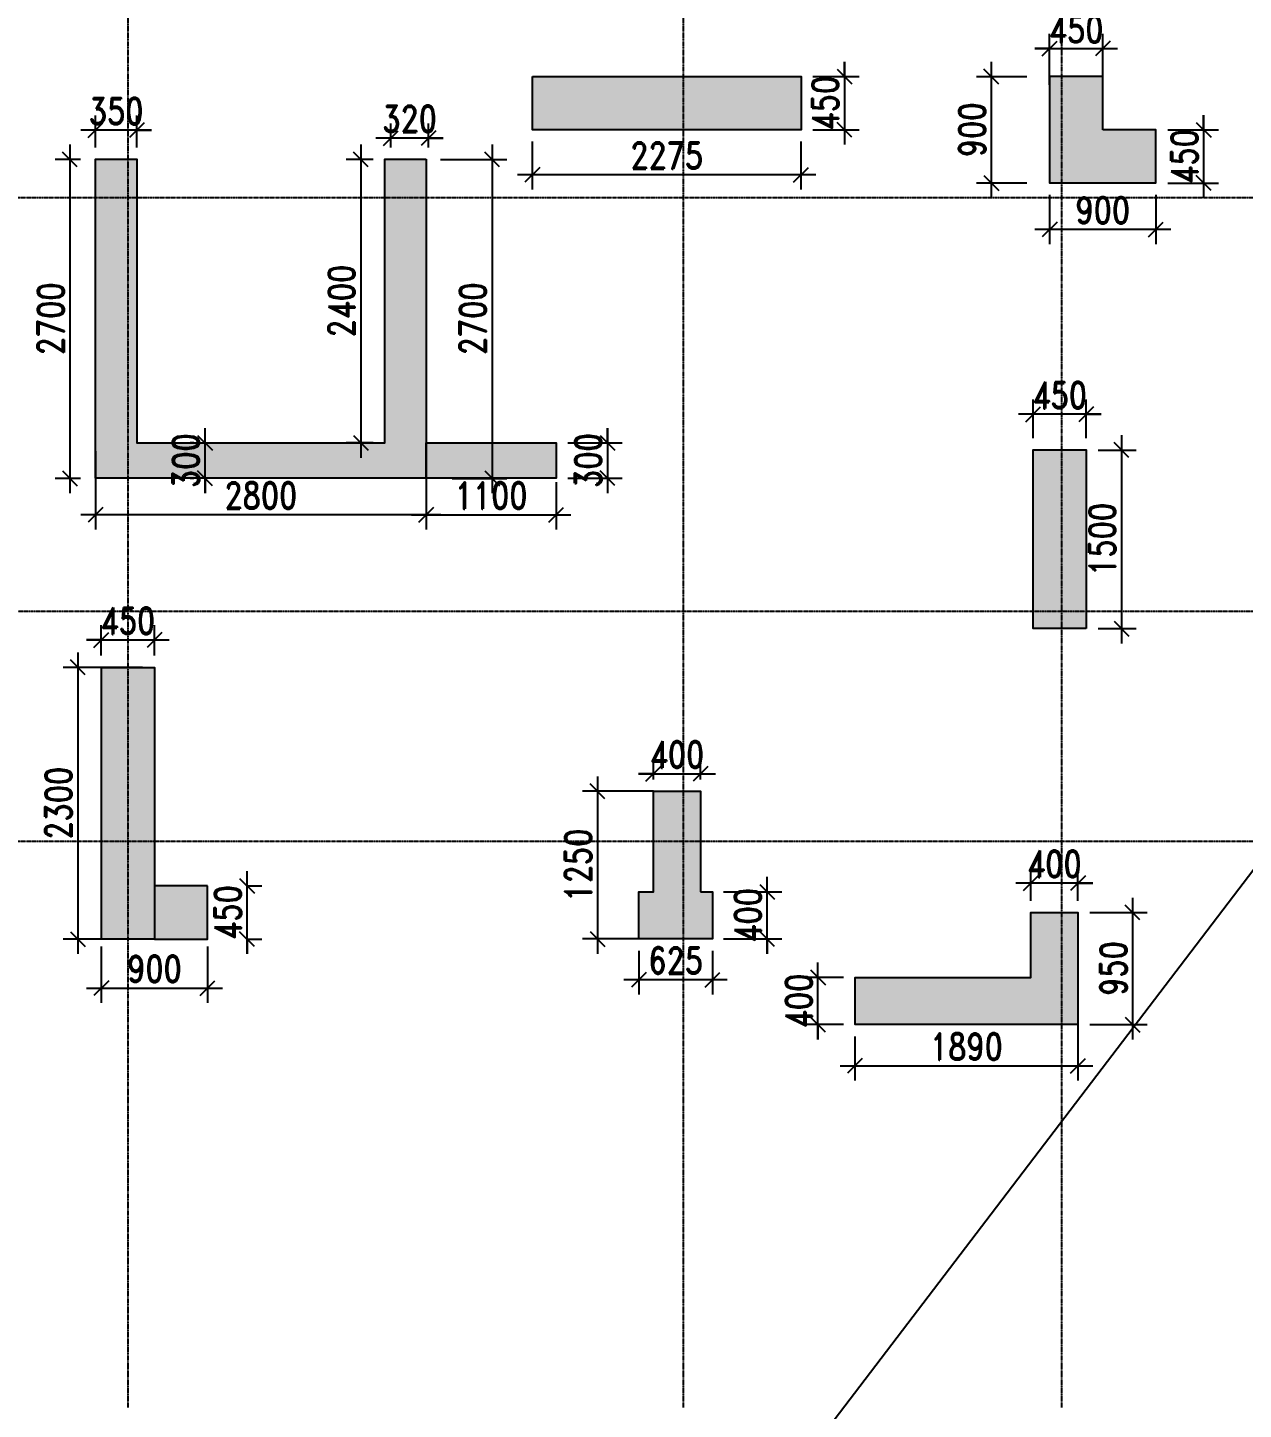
# Model space of a CAD drawing. Header units: millimetres. Extents: x 2061841 to 105821645, y -77612 to 48520811.
# Drawn here: x 105213766 to 105224062, y 48434613 to 48446309 of the extents above; entities that cross this region are included whole.
import ezdxf

# ---------------------------------------------------------------- set-up
doc = ezdxf.new("R2010")
doc.units = ezdxf.units.MM
doc.header["$LTSCALE"] = 10
doc.header["$MEASUREMENT"] = 0
doc.linetypes.add('CENTER', pattern=[2, 1.25, -0.25, 0.25, -0.25])
for name, color, linetype in [('AS-COLS', 2, 'Continuous'), ('griddim', 3, 'Continuous'), ('S-DIM', 7, 'Continuous'), ('S-OPENING', 6, 'Continuous')]:
    doc.layers.add(name, color=color, linetype=linetype)
doc.layers.add('S-STRCOL HATCH', color=33, linetype='Continuous', lineweight=9)
doc.styles.add('200', font='romand.shx', dxfattribs={"width": 0.8, "height": 225})
doc.dimstyles.new('GR1', dxfattribs={"dimtxt": 225, "dimasz": 125, "dimexe": 125, "dimexo": 100, "dimgap": 50, "dimtad": 1, "dimdec": 0, "dimzin": 3, "dimdsep": 46, "dimtxsty": '200', "dimblk1": 'OBLIQUE', "dimblk2": 'OBLIQUE', "dimsah": 1, "dimcen": 0.0625, "dimdle": 125, "dimclrd": 3, "dimclre": 3, "dimclrt": 2, "dimadec": 0, "dimazin": 0, "dimtfac": 1, "dimtdec": 0, "dimtix": 1, "dimtmove": 0, "dimatfit": 3, "dimfxl": 1, "dimtolj": 1, "dimtzin": 0, "dimarcsym": 0})

# ---------------------------------------------------------------- blocks, each defined once
blk = doc.blocks.new('_Oblique')
at = {"color": 0, "linetype": 'ByBlock', "lineweight": -2}
blk.add_line((-0.5, -0.5), (0.5, 0.5), dxfattribs=at)
blk = doc.blocks.new('*D500')
at = {"layer": 'Defpoints', "color": 0, "transparency": 16777216}
for p in [(102457315, 48543909), (102457315, 48543459), (102457684, 48543459)]:
    blk.add_point(p, dxfattribs=at)
at = {"layer": 'S-DIM', "color": 3, "lineweight": -2, "transparency": 16777216}
for p, q in [((102457684, 48544034), (102457684, 48543334)), ((102457684, 48543909), (102457684, 48544034)), ((102457415, 48543909), (102457809, 48543909)), ((102457415, 48543459), (102457809, 48543459)), ((102457684, 48543459), (102457684, 48543334))]:
    blk.add_line(p, q, dxfattribs=at)
at = {"layer": 'S-DIM', "color": 3, "linetype": 'ByBlock', "lineweight": -2, "transparency": 16777216, "xscale": 125, "yscale": 125, "zscale": 125}
for p, rotation in [((102457684, 48543909), 270), ((102457684, 48543459), 90)]:
    blk.add_blockref('_Oblique', p, dxfattribs=dict(at, rotation=rotation))
at = {"layer": 'S-DIM', "color": 2, "transparency": 16777216, "insert": (102457521, 48543684), "char_height": 225, "attachment_point": 5, "rotation": 90, "style": '200'}
blk.add_mtext('\\A1;450', dxfattribs=at)
blk = doc.blocks.new('*D501')
at = {"layer": 'Defpoints', "color": 0, "transparency": 16777216}
for p in [(102455040, 48543459), (102457315, 48543459), (102455040, 48543078)]:
    blk.add_point(p, dxfattribs=at)
at = {"layer": 'S-DIM', "color": 3, "lineweight": -2, "transparency": 16777216}
for p, q in [((102455040, 48543359), (102455040, 48542953)), ((102457315, 48543359), (102457315, 48542953)), ((102457440, 48543078), (102454915, 48543078))]:
    blk.add_line(p, q, dxfattribs=at)
at = {"layer": 'S-DIM', "color": 3, "linetype": 'ByBlock', "lineweight": -2, "transparency": 16777216, "xscale": 125, "yscale": 125, "zscale": 125, "rotation": 180}
blk.add_blockref('_Oblique', (102455040, 48543078), dxfattribs=at)
at = {"layer": 'S-DIM', "color": 3, "linetype": 'ByBlock', "lineweight": -2, "transparency": 16777216, "xscale": 125, "yscale": 125, "zscale": 125}
blk.add_blockref('_Oblique', (102457315, 48543078), dxfattribs=at)
at = {"layer": 'S-DIM', "color": 2, "transparency": 16777216, "insert": (102456178, 48543241), "char_height": 225, "attachment_point": 5, "style": '200'}
blk.add_mtext('\\A1;2275', dxfattribs=at)
blk = doc.blocks.new('*D502')
at = {"layer": 'Defpoints', "color": 0, "transparency": 16777216}
for p in [(102459731, 48540748), (102459731, 48539236), (102460029, 48539236)]:
    blk.add_point(p, dxfattribs=at)
at = {"layer": 'S-DIM', "color": 3, "lineweight": -2, "transparency": 16777216}
for p, q in [((102460029, 48540873), (102460029, 48539111)), ((102459831, 48540748), (102460154, 48540748)), ((102459831, 48539236), (102460154, 48539236))]:
    blk.add_line(p, q, dxfattribs=at)
at = {"layer": 'S-DIM', "color": 3, "linetype": 'ByBlock', "lineweight": -2, "transparency": 16777216, "xscale": 125, "yscale": 125, "zscale": 125}
for p, rotation in [((102460029, 48540748), 90), ((102460029, 48539236), 270)]:
    blk.add_blockref('_Oblique', p, dxfattribs=dict(at, rotation=rotation))
at = {"layer": 'S-DIM', "color": 2, "transparency": 16777216, "insert": (102459867, 48539992), "char_height": 225, "attachment_point": 5, "rotation": 90, "style": '200'}
blk.add_mtext('\\A1;1500', dxfattribs=at)
blk = doc.blocks.new('*D505')
at = {"layer": 'Defpoints', "color": 0, "transparency": 16777216}
for p in [(102456165, 48537859), (102455591, 48536609), (102456165, 48536609)]:
    blk.add_point(p, dxfattribs=at)
at = {"layer": 'S-DIM', "color": 3, "lineweight": -2, "transparency": 16777216}
for p, q in [((102455591, 48537984), (102455591, 48536484)), ((102456065, 48537859), (102455466, 48537859)), ((102456065, 48536609), (102455466, 48536609))]:
    blk.add_line(p, q, dxfattribs=at)
at = {"layer": 'S-DIM', "color": 3, "linetype": 'ByBlock', "lineweight": -2, "transparency": 16777216, "xscale": 125, "yscale": 125, "zscale": 125}
for p, rotation in [((102455591, 48537859), 90), ((102455591, 48536609), 270)]:
    blk.add_blockref('_Oblique', p, dxfattribs=dict(at, rotation=rotation))
at = {"layer": 'S-DIM', "color": 2, "transparency": 16777216, "insert": (102455429, 48537234), "char_height": 225, "attachment_point": 5, "rotation": 90, "style": '200'}
blk.add_mtext('\\A1;1250', dxfattribs=at)
blk = doc.blocks.new('*D506')
at = {"layer": 'Defpoints', "color": 0, "transparency": 16777216}
for p in [(102453841, 48543388), (102453841, 48543208), (102454161, 48543208)]:
    blk.add_point(p, dxfattribs=at)
at = {"layer": 'S-DIM', "color": 3, "lineweight": -2, "transparency": 16777216}
for p, q in [((102453841, 48543308), (102453841, 48543513)), ((102454161, 48543308), (102454161, 48543513)), ((102454286, 48543388), (102453716, 48543388)), ((102453841, 48543388), (102453716, 48543388)), ((102454161, 48543388), (102454286, 48543388))]:
    blk.add_line(p, q, dxfattribs=at)
at = {"layer": 'S-DIM', "color": 3, "linetype": 'ByBlock', "lineweight": -2, "transparency": 16777216, "xscale": 125, "yscale": 125, "zscale": 125}
blk.add_blockref('_Oblique', (102453841, 48543388), dxfattribs=at)
at = {"layer": 'S-DIM', "color": 3, "linetype": 'ByBlock', "lineweight": -2, "transparency": 16777216, "xscale": 125, "yscale": 125, "zscale": 125, "rotation": 180}
blk.add_blockref('_Oblique', (102454161, 48543388), dxfattribs=at)
at = {"layer": 'S-DIM', "color": 2, "transparency": 16777216, "insert": (102454001, 48543551), "char_height": 225, "attachment_point": 5, "style": '200'}
blk.add_mtext('\\A1;320', dxfattribs=at)
blk = doc.blocks.new('*D507')
at = {"layer": 'Defpoints', "color": 0, "transparency": 16777216}
for p in [(102454161, 48543208), (102454260, 48540508), (102454699, 48540508)]:
    blk.add_point(p, dxfattribs=at)
at = {"layer": 'S-DIM', "color": 3, "lineweight": -2, "transparency": 16777216}
for p, q in [((102454699, 48543333), (102454699, 48540383)), ((102454261, 48543208), (102454824, 48543208)), ((102454360, 48540508), (102454824, 48540508))]:
    blk.add_line(p, q, dxfattribs=at)
at = {"layer": 'S-DIM', "color": 3, "linetype": 'ByBlock', "lineweight": -2, "transparency": 16777216, "xscale": 125, "yscale": 125, "zscale": 125}
for p, rotation in [((102454699, 48543208), 90), ((102454699, 48540508), 270)]:
    blk.add_blockref('_Oblique', p, dxfattribs=dict(at, rotation=rotation))
at = {"layer": 'S-DIM', "color": 2, "transparency": 16777216, "insert": (102454537, 48541858), "char_height": 225, "attachment_point": 5, "rotation": 90, "style": '200'}
blk.add_mtext('\\A1;2700', dxfattribs=at)
blk = doc.blocks.new('*D508')
at = {"layer": 'Defpoints', "color": 0, "transparency": 16777216}
for p in [(102451341, 48540837), (102454141, 48540919), (102451341, 48540200)]:
    blk.add_point(p, dxfattribs=at)
at = {"layer": 'S-DIM', "color": 3, "lineweight": -2, "transparency": 16777216}
for p, q in [((102454141, 48540819), (102454141, 48540075)), ((102451341, 48540737), (102451341, 48540075)), ((102454266, 48540200), (102451216, 48540200))]:
    blk.add_line(p, q, dxfattribs=at)
at = {"layer": 'S-DIM', "color": 3, "linetype": 'ByBlock', "lineweight": -2, "transparency": 16777216, "xscale": 125, "yscale": 125, "zscale": 125, "rotation": 180}
blk.add_blockref('_Oblique', (102451341, 48540200), dxfattribs=at)
at = {"layer": 'S-DIM', "color": 3, "linetype": 'ByBlock', "lineweight": -2, "transparency": 16777216, "xscale": 125, "yscale": 125, "zscale": 125}
blk.add_blockref('_Oblique', (102454141, 48540200), dxfattribs=at)
at = {"layer": 'S-DIM', "color": 2, "transparency": 16777216, "insert": (102452741, 48540363), "char_height": 225, "attachment_point": 5, "style": '200'}
blk.add_mtext('\\A1;2800', dxfattribs=at)
blk = doc.blocks.new('*D509')
at = {"layer": 'Defpoints', "color": 0, "transparency": 16777216}
for p in [(102451314, 48543208), (102451124, 48540508), (102451314, 48540508)]:
    blk.add_point(p, dxfattribs=at)
at = {"layer": 'S-DIM', "color": 3, "lineweight": -2, "transparency": 16777216}
for p, q in [((102451124, 48543333), (102451124, 48540383)), ((102451214, 48543208), (102450999, 48543208)), ((102451214, 48540508), (102450999, 48540508))]:
    blk.add_line(p, q, dxfattribs=at)
at = {"layer": 'S-DIM', "color": 3, "linetype": 'ByBlock', "lineweight": -2, "transparency": 16777216, "xscale": 125, "yscale": 125, "zscale": 125}
for p, rotation in [((102451124, 48543208), 90), ((102451124, 48540508), 270)]:
    blk.add_blockref('_Oblique', p, dxfattribs=dict(at, rotation=rotation))
at = {"layer": 'S-DIM', "color": 2, "transparency": 16777216, "insert": (102450962, 48541858), "char_height": 225, "attachment_point": 5, "rotation": 90, "style": '200'}
blk.add_mtext('\\A1;2700', dxfattribs=at)
blk = doc.blocks.new('*D510')
at = {"layer": 'Defpoints', "color": 0, "transparency": 16777216}
for p in [(102451341, 48543455), (102451341, 48543208), (102451691, 48543208)]:
    blk.add_point(p, dxfattribs=at)
at = {"layer": 'S-DIM', "color": 3, "lineweight": -2, "transparency": 16777216}
for p, q in [((102451341, 48543308), (102451341, 48543580)), ((102451691, 48543308), (102451691, 48543580)), ((102451816, 48543455), (102451216, 48543455)), ((102451341, 48543455), (102451216, 48543455)), ((102451691, 48543455), (102451816, 48543455))]:
    blk.add_line(p, q, dxfattribs=at)
at = {"layer": 'S-DIM', "color": 3, "linetype": 'ByBlock', "lineweight": -2, "transparency": 16777216, "xscale": 125, "yscale": 125, "zscale": 125}
blk.add_blockref('_Oblique', (102451341, 48543455), dxfattribs=at)
at = {"layer": 'S-DIM', "color": 3, "linetype": 'ByBlock', "lineweight": -2, "transparency": 16777216, "xscale": 125, "yscale": 125, "zscale": 125, "rotation": 180}
blk.add_blockref('_Oblique', (102451691, 48543455), dxfattribs=at)
at = {"layer": 'S-DIM', "color": 2, "transparency": 16777216, "insert": (102451516, 48543617), "char_height": 225, "attachment_point": 5, "style": '200'}
blk.add_mtext('\\A1;350', dxfattribs=at)
blk = doc.blocks.new('*D552')
at = {"layer": 'Defpoints', "color": 0, "transparency": 16777216}
for p in [(102451840, 48538908), (102451191, 48536608), (102451565, 48536608)]:
    blk.add_point(p, dxfattribs=at)
at = {"layer": 'S-DIM', "color": 3, "lineweight": -2, "transparency": 16777216}
for p, q in [((102451191, 48539033), (102451191, 48536483)), ((102451740, 48538908), (102451066, 48538908)), ((102451465, 48536608), (102451066, 48536608))]:
    blk.add_line(p, q, dxfattribs=at)
at = {"layer": 'S-DIM', "color": 3, "linetype": 'ByBlock', "lineweight": -2, "transparency": 16777216, "xscale": 125, "yscale": 125, "zscale": 125}
for p, rotation in [((102451191, 48538908), 90), ((102451191, 48536608), 270)]:
    blk.add_blockref('_Oblique', p, dxfattribs=dict(at, rotation=rotation))
at = {"layer": 'S-DIM', "color": 2, "transparency": 16777216, "insert": (102451028, 48537758), "char_height": 225, "attachment_point": 5, "rotation": 90, "style": '200'}
blk.add_mtext('\\A1;2300', dxfattribs=at)
blk = doc.blocks.new('*D592')
at = {"layer": 'Defpoints', "color": 0, "transparency": 16777216}
for p in [(102451390, 48536645), (102452290, 48536645), (102452290, 48536193)]:
    blk.add_point(p, dxfattribs=at)
at = {"layer": 'S-DIM', "color": 3, "lineweight": -2, "transparency": 16777216}
for p, q in [((102451390, 48536545), (102451390, 48536068)), ((102452290, 48536545), (102452290, 48536068)), ((102451265, 48536193), (102452415, 48536193))]:
    blk.add_line(p, q, dxfattribs=at)
at = {"layer": 'S-DIM', "color": 3, "linetype": 'ByBlock', "lineweight": -2, "transparency": 16777216, "xscale": 125, "yscale": 125, "zscale": 125, "rotation": 180}
blk.add_blockref('_Oblique', (102451390, 48536193), dxfattribs=at)
at = {"layer": 'S-DIM', "color": 3, "linetype": 'ByBlock', "lineweight": -2, "transparency": 16777216, "xscale": 125, "yscale": 125, "zscale": 125}
blk.add_blockref('_Oblique', (102452290, 48536193), dxfattribs=at)
at = {"layer": 'S-DIM', "color": 2, "transparency": 16777216, "insert": (102451840, 48536356), "char_height": 225, "attachment_point": 5, "style": '200'}
blk.add_mtext('\\A1;900', dxfattribs=at)
blk = doc.blocks.new('*D593')
at = {"layer": 'Defpoints', "color": 0, "transparency": 16777216}
for p in [(102452520, 48537058), (102452624, 48537058), (102452520, 48536608)]:
    blk.add_point(p, dxfattribs=at)
at = {"layer": 'S-DIM', "color": 3, "lineweight": -2, "transparency": 16777216}
for p, q in [((102452624, 48536483), (102452624, 48537183)), ((102452624, 48537058), (102452624, 48537183)), ((102452620, 48537058), (102452749, 48537058)), ((102452620, 48536608), (102452749, 48536608)), ((102452624, 48536608), (102452624, 48536483))]:
    blk.add_line(p, q, dxfattribs=at)
at = {"layer": 'S-DIM', "color": 3, "linetype": 'ByBlock', "lineweight": -2, "transparency": 16777216, "xscale": 125, "yscale": 125, "zscale": 125}
for p, rotation in [((102452624, 48537058), 270), ((102452624, 48536608), 90)]:
    blk.add_blockref('_Oblique', p, dxfattribs=dict(at, rotation=rotation))
at = {"layer": 'S-DIM', "color": 2, "transparency": 16777216, "insert": (102452461, 48536833), "char_height": 225, "attachment_point": 5, "rotation": 90, "style": '200'}
blk.add_mtext('\\A1;450', dxfattribs=at)
blk = doc.blocks.new('*D594')
at = {"layer": 'Defpoints', "color": 0, "transparency": 16777216}
for p in [(102451840, 48539140), (102451390, 48538908), (102451840, 48538908)]:
    blk.add_point(p, dxfattribs=at)
at = {"layer": 'S-DIM', "color": 3, "lineweight": -2, "transparency": 16777216}
for p, q in [((102451390, 48539008), (102451390, 48539265)), ((102451840, 48539008), (102451840, 48539265)), ((102451265, 48539140), (102451965, 48539140)), ((102451390, 48539140), (102451265, 48539140)), ((102451840, 48539140), (102451965, 48539140))]:
    blk.add_line(p, q, dxfattribs=at)
at = {"layer": 'S-DIM', "color": 3, "linetype": 'ByBlock', "lineweight": -2, "transparency": 16777216, "xscale": 125, "yscale": 125, "zscale": 125}
blk.add_blockref('_Oblique', (102451390, 48539140), dxfattribs=at)
at = {"layer": 'S-DIM', "color": 3, "linetype": 'ByBlock', "lineweight": -2, "transparency": 16777216, "xscale": 125, "yscale": 125, "zscale": 125, "rotation": 180}
blk.add_blockref('_Oblique', (102451840, 48539140), dxfattribs=at)
at = {"layer": 'S-DIM', "color": 2, "transparency": 16777216, "insert": (102451615, 48539303), "char_height": 225, "attachment_point": 5, "style": '200'}
blk.add_mtext('\\A1;450', dxfattribs=at)
blk = doc.blocks.new('*D595')
at = {"layer": 'Defpoints', "color": 0, "transparency": 16777216}
for p in [(102456465, 48538007), (102456065, 48537859), (102456465, 48537859)]:
    blk.add_point(p, dxfattribs=at)
at = {"layer": 'S-DIM', "color": 3, "lineweight": -2, "transparency": 16777216}
for p, q in [((102456065, 48537959), (102456065, 48538132)), ((102456465, 48537959), (102456465, 48538132)), ((102455940, 48538007), (102456590, 48538007)), ((102456065, 48538007), (102455940, 48538007)), ((102456465, 48538007), (102456590, 48538007))]:
    blk.add_line(p, q, dxfattribs=at)
at = {"layer": 'S-DIM', "color": 3, "linetype": 'ByBlock', "lineweight": -2, "transparency": 16777216, "xscale": 125, "yscale": 125, "zscale": 125}
blk.add_blockref('_Oblique', (102456065, 48538007), dxfattribs=at)
at = {"layer": 'S-DIM', "color": 3, "linetype": 'ByBlock', "lineweight": -2, "transparency": 16777216, "xscale": 125, "yscale": 125, "zscale": 125, "rotation": 180}
blk.add_blockref('_Oblique', (102456465, 48538007), dxfattribs=at)
at = {"layer": 'S-DIM', "color": 2, "transparency": 16777216, "insert": (102456265, 48538170), "char_height": 225, "attachment_point": 5, "style": '200'}
blk.add_mtext('\\A1;400', dxfattribs=at)
blk = doc.blocks.new('*D596')
at = {"layer": 'Defpoints', "color": 0, "transparency": 16777216}
for p in [(102456559, 48537009), (102457029, 48537009), (102456559, 48536609)]:
    blk.add_point(p, dxfattribs=at)
at = {"layer": 'S-DIM', "color": 3, "lineweight": -2, "transparency": 16777216}
for p, q in [((102457029, 48536484), (102457029, 48537134)), ((102457029, 48537009), (102457029, 48537134)), ((102456659, 48537009), (102457154, 48537009)), ((102456659, 48536609), (102457154, 48536609)), ((102457029, 48536609), (102457029, 48536484))]:
    blk.add_line(p, q, dxfattribs=at)
at = {"layer": 'S-DIM', "color": 3, "linetype": 'ByBlock', "lineweight": -2, "transparency": 16777216, "xscale": 125, "yscale": 125, "zscale": 125}
for p, rotation in [((102457029, 48537009), 270), ((102457029, 48536609), 90)]:
    blk.add_blockref('_Oblique', p, dxfattribs=dict(at, rotation=rotation))
at = {"layer": 'S-DIM', "color": 2, "transparency": 16777216, "insert": (102456866, 48536809), "char_height": 225, "attachment_point": 5, "rotation": 90, "style": '200'}
blk.add_mtext('\\A1;400', dxfattribs=at)
blk = doc.blocks.new('*D597')
at = {"layer": 'Defpoints', "color": 0, "transparency": 16777216}
for p in [(102455941, 48536609), (102456566, 48536609), (102455941, 48536264)]:
    blk.add_point(p, dxfattribs=at)
at = {"layer": 'S-DIM', "color": 3, "lineweight": -2, "transparency": 16777216}
for p, q in [((102455941, 48536509), (102455941, 48536139)), ((102456566, 48536509), (102456566, 48536139)), ((102456691, 48536264), (102455816, 48536264))]:
    blk.add_line(p, q, dxfattribs=at)
at = {"layer": 'S-DIM', "color": 3, "linetype": 'ByBlock', "lineweight": -2, "transparency": 16777216, "xscale": 125, "yscale": 125, "zscale": 125, "rotation": 180}
blk.add_blockref('_Oblique', (102455941, 48536264), dxfattribs=at)
at = {"layer": 'S-DIM', "color": 3, "linetype": 'ByBlock', "lineweight": -2, "transparency": 16777216, "xscale": 125, "yscale": 125, "zscale": 125}
blk.add_blockref('_Oblique', (102456566, 48536264), dxfattribs=at)
at = {"layer": 'S-DIM', "color": 2, "transparency": 16777216, "insert": (102456254, 48536427), "char_height": 225, "attachment_point": 5, "style": '200'}
blk.add_mtext('\\A1;625', dxfattribs=at)
blk = doc.blocks.new('*D598')
at = {"layer": 'Defpoints', "color": 0, "transparency": 16777216}
for p in [(102459261, 48537082), (102459261, 48536833), (102459661, 48536833)]:
    blk.add_point(p, dxfattribs=at)
at = {"layer": 'S-DIM', "color": 3, "lineweight": -2, "transparency": 16777216}
for p, q in [((102459261, 48536933), (102459261, 48537207)), ((102459661, 48536933), (102459661, 48537207)), ((102459786, 48537082), (102459136, 48537082)), ((102459261, 48537082), (102459136, 48537082)), ((102459661, 48537082), (102459786, 48537082))]:
    blk.add_line(p, q, dxfattribs=at)
at = {"layer": 'S-DIM', "color": 3, "linetype": 'ByBlock', "lineweight": -2, "transparency": 16777216, "xscale": 125, "yscale": 125, "zscale": 125}
blk.add_blockref('_Oblique', (102459261, 48537082), dxfattribs=at)
at = {"layer": 'S-DIM', "color": 3, "linetype": 'ByBlock', "lineweight": -2, "transparency": 16777216, "xscale": 125, "yscale": 125, "zscale": 125, "rotation": 180}
blk.add_blockref('_Oblique', (102459661, 48537082), dxfattribs=at)
at = {"layer": 'S-DIM', "color": 2, "transparency": 16777216, "insert": (102459461, 48537244), "char_height": 225, "attachment_point": 5, "style": '200'}
blk.add_mtext('\\A1;400', dxfattribs=at)
blk = doc.blocks.new('*D599')
at = {"layer": 'Defpoints', "color": 0, "transparency": 16777216}
for p in [(102459661, 48536833), (102459661, 48535884), (102460123, 48535884)]:
    blk.add_point(p, dxfattribs=at)
at = {"layer": 'S-DIM', "color": 3, "lineweight": -2, "transparency": 16777216}
for p, q in [((102460123, 48536958), (102460123, 48535759)), ((102459761, 48536833), (102460248, 48536833)), ((102459761, 48535884), (102460248, 48535884))]:
    blk.add_line(p, q, dxfattribs=at)
at = {"layer": 'S-DIM', "color": 3, "linetype": 'ByBlock', "lineweight": -2, "transparency": 16777216, "xscale": 125, "yscale": 125, "zscale": 125}
for p, rotation in [((102460123, 48536833), 90), ((102460123, 48535884), 270)]:
    blk.add_blockref('_Oblique', p, dxfattribs=dict(at, rotation=rotation))
at = {"layer": 'S-DIM', "color": 2, "transparency": 16777216, "insert": (102459961, 48536359), "char_height": 225, "attachment_point": 5, "rotation": 90, "style": '200'}
blk.add_mtext('\\A1;950', dxfattribs=at)
blk = doc.blocks.new('*D600')
at = {"layer": 'Defpoints', "color": 0, "transparency": 16777216}
for p in [(102457459, 48536284), (102457775, 48536284), (102457775, 48535884)]:
    blk.add_point(p, dxfattribs=at)
at = {"layer": 'S-DIM', "color": 3, "lineweight": -2, "transparency": 16777216}
for p, q in [((102457459, 48535759), (102457459, 48536409)), ((102457459, 48536284), (102457459, 48536409)), ((102457675, 48536284), (102457334, 48536284)), ((102457675, 48535884), (102457334, 48535884)), ((102457459, 48535884), (102457459, 48535759))]:
    blk.add_line(p, q, dxfattribs=at)
at = {"layer": 'S-DIM', "color": 3, "linetype": 'ByBlock', "lineweight": -2, "transparency": 16777216, "xscale": 125, "yscale": 125, "zscale": 125}
for p, rotation in [((102457459, 48536284), 270), ((102457459, 48535884), 90)]:
    blk.add_blockref('_Oblique', p, dxfattribs=dict(at, rotation=rotation))
at = {"layer": 'S-DIM', "color": 2, "transparency": 16777216, "insert": (102457297, 48536084), "char_height": 225, "attachment_point": 5, "rotation": 90, "style": '200'}
blk.add_mtext('\\A1;400', dxfattribs=at)
blk = doc.blocks.new('*D601')
at = {"layer": 'Defpoints', "color": 0, "transparency": 16777216}
for p in [(102459661, 48536016), (102457771, 48535884), (102459661, 48535535)]:
    blk.add_point(p, dxfattribs=at)
at = {"layer": 'S-DIM', "color": 3, "lineweight": -2, "transparency": 16777216}
for p, q in [((102459661, 48535916), (102459661, 48535410)), ((102457771, 48535784), (102457771, 48535410)), ((102457646, 48535535), (102459786, 48535535))]:
    blk.add_line(p, q, dxfattribs=at)
at = {"layer": 'S-DIM', "color": 3, "linetype": 'ByBlock', "lineweight": -2, "transparency": 16777216, "xscale": 125, "yscale": 125, "zscale": 125, "rotation": 180}
blk.add_blockref('_Oblique', (102457771, 48535535), dxfattribs=at)
at = {"layer": 'S-DIM', "color": 3, "linetype": 'ByBlock', "lineweight": -2, "transparency": 16777216, "xscale": 125, "yscale": 125, "zscale": 125}
blk.add_blockref('_Oblique', (102459661, 48535535), dxfattribs=at)
at = {"layer": 'S-DIM', "color": 2, "transparency": 16777216, "insert": (102458716, 48535698), "char_height": 225, "attachment_point": 5, "style": '200'}
blk.add_mtext('\\A1;1890', dxfattribs=at)
blk = doc.blocks.new('*D608')
at = {"layer": 'Defpoints', "color": 0, "transparency": 16777216}
for p in [(102459327, 48543908), (102458927, 48543008), (102459327, 48543008)]:
    blk.add_point(p, dxfattribs=at)
at = {"layer": 'S-DIM', "color": 3, "lineweight": -2, "transparency": 16777216}
for p, q in [((102458927, 48544033), (102458927, 48542883)), ((102459227, 48543908), (102458802, 48543908)), ((102459227, 48543008), (102458802, 48543008))]:
    blk.add_line(p, q, dxfattribs=at)
at = {"layer": 'S-DIM', "color": 3, "linetype": 'ByBlock', "lineweight": -2, "transparency": 16777216, "xscale": 125, "yscale": 125, "zscale": 125}
for p, rotation in [((102458927, 48543908), 90), ((102458927, 48543008), 270)]:
    blk.add_blockref('_Oblique', p, dxfattribs=dict(at, rotation=rotation))
at = {"layer": 'S-DIM', "color": 2, "transparency": 16777216, "insert": (102458764, 48543458), "char_height": 225, "attachment_point": 5, "rotation": 90, "style": '200'}
blk.add_mtext('\\A1;900', dxfattribs=at)
blk = doc.blocks.new('*D609')
at = {"layer": 'Defpoints', "color": 0, "transparency": 16777216}
for p in [(102459871, 48544146), (102459871, 48543750), (102459421, 48543738)]:
    blk.add_point(p, dxfattribs=at)
at = {"layer": 'S-DIM', "color": 3, "lineweight": -2, "transparency": 16777216}
for p, q in [((102459421, 48543838), (102459421, 48544271)), ((102459871, 48543850), (102459871, 48544271)), ((102459296, 48544146), (102459996, 48544146)), ((102459421, 48544146), (102459296, 48544146)), ((102459871, 48544146), (102459996, 48544146))]:
    blk.add_line(p, q, dxfattribs=at)
at = {"layer": 'S-DIM', "color": 3, "linetype": 'ByBlock', "lineweight": -2, "transparency": 16777216, "xscale": 125, "yscale": 125, "zscale": 125}
blk.add_blockref('_Oblique', (102459421, 48544146), dxfattribs=at)
at = {"layer": 'S-DIM', "color": 3, "linetype": 'ByBlock', "lineweight": -2, "transparency": 16777216, "xscale": 125, "yscale": 125, "zscale": 125, "rotation": 180}
blk.add_blockref('_Oblique', (102459871, 48544146), dxfattribs=at)
at = {"layer": 'S-DIM', "color": 2, "transparency": 16777216, "insert": (102459646, 48544309), "char_height": 225, "attachment_point": 5, "style": '200'}
blk.add_mtext('\\A1;450', dxfattribs=at)
blk = doc.blocks.new('*D610')
at = {"layer": 'Defpoints', "color": 0, "transparency": 16777216}
for p in [(102459421, 48543008), (102460321, 48543008), (102459421, 48542614)]:
    blk.add_point(p, dxfattribs=at)
at = {"layer": 'S-DIM', "color": 3, "lineweight": -2, "transparency": 16777216}
for p, q in [((102459421, 48542908), (102459421, 48542489)), ((102460321, 48542908), (102460321, 48542489)), ((102460446, 48542614), (102459296, 48542614))]:
    blk.add_line(p, q, dxfattribs=at)
at = {"layer": 'S-DIM', "color": 3, "linetype": 'ByBlock', "lineweight": -2, "transparency": 16777216, "xscale": 125, "yscale": 125, "zscale": 125, "rotation": 180}
blk.add_blockref('_Oblique', (102459421, 48542614), dxfattribs=at)
at = {"layer": 'S-DIM', "color": 3, "linetype": 'ByBlock', "lineweight": -2, "transparency": 16777216, "xscale": 125, "yscale": 125, "zscale": 125}
blk.add_blockref('_Oblique', (102460321, 48542614), dxfattribs=at)
at = {"layer": 'S-DIM', "color": 2, "transparency": 16777216, "insert": (102459871, 48542777), "char_height": 225, "attachment_point": 5, "style": '200'}
blk.add_mtext('\\A1;900', dxfattribs=at)
blk = doc.blocks.new('*D611')
at = {"layer": 'Defpoints', "color": 0, "transparency": 16777216}
for p in [(102460321, 48543458), (102460321, 48543008), (102460725, 48543008)]:
    blk.add_point(p, dxfattribs=at)
at = {"layer": 'S-DIM', "color": 3, "lineweight": -2, "transparency": 16777216}
for p, q in [((102460725, 48543583), (102460725, 48542883)), ((102460725, 48543458), (102460725, 48543583)), ((102460421, 48543458), (102460850, 48543458)), ((102460421, 48543008), (102460850, 48543008)), ((102460725, 48543008), (102460725, 48542883))]:
    blk.add_line(p, q, dxfattribs=at)
at = {"layer": 'S-DIM', "color": 3, "linetype": 'ByBlock', "lineweight": -2, "transparency": 16777216, "xscale": 125, "yscale": 125, "zscale": 125}
for p, rotation in [((102460725, 48543458), 270), ((102460725, 48543008), 90)]:
    blk.add_blockref('_Oblique', p, dxfattribs=dict(at, rotation=rotation))
at = {"layer": 'S-DIM', "color": 2, "transparency": 16777216, "insert": (102460563, 48543233), "char_height": 225, "attachment_point": 5, "rotation": 90, "style": '200'}
blk.add_mtext('\\A1;450', dxfattribs=at)
blk = doc.blocks.new('*D612')
at = {"layer": 'Defpoints', "color": 0, "transparency": 16777216}
for p in [(102455241, 48540809), (102455241, 48540509), (102455676, 48540509)]:
    blk.add_point(p, dxfattribs=at)
at = {"layer": 'S-DIM', "color": 3, "lineweight": -2, "transparency": 16777216}
for p, q in [((102455676, 48540934), (102455676, 48540384)), ((102455676, 48540809), (102455676, 48540934)), ((102455341, 48540809), (102455801, 48540809)), ((102455341, 48540509), (102455801, 48540509)), ((102455676, 48540509), (102455676, 48540384))]:
    blk.add_line(p, q, dxfattribs=at)
at = {"layer": 'S-DIM', "color": 3, "linetype": 'ByBlock', "lineweight": -2, "transparency": 16777216, "xscale": 125, "yscale": 125, "zscale": 125}
for p, rotation in [((102455676, 48540809), 270), ((102455676, 48540509), 90)]:
    blk.add_blockref('_Oblique', p, dxfattribs=dict(at, rotation=rotation))
at = {"layer": 'S-DIM', "color": 2, "transparency": 16777216, "insert": (102455513, 48540659), "char_height": 225, "attachment_point": 5, "rotation": 90, "style": '200'}
blk.add_mtext('\\A1;300', dxfattribs=at)
blk = doc.blocks.new('*D615')
at = {"layer": 'Defpoints', "color": 0, "transparency": 16777216}
for p in [(102452268, 48540808), (102452274, 48540808), (102452274, 48540508)]:
    blk.add_point(p, dxfattribs=at)
at = {"layer": 'S-DIM', "color": 3, "lineweight": -2, "transparency": 16777216}
for p, q in [((102452268, 48540383), (102452268, 48540933)), ((102452268, 48540808), (102452268, 48540933)), ((102452174, 48540808), (102452143, 48540808)), ((102452174, 48540508), (102452143, 48540508)), ((102452268, 48540508), (102452268, 48540383))]:
    blk.add_line(p, q, dxfattribs=at)
at = {"layer": 'S-DIM', "color": 3, "linetype": 'ByBlock', "lineweight": -2, "transparency": 16777216, "xscale": 125, "yscale": 125, "zscale": 125}
for p, rotation in [((102452268, 48540808), 270), ((102452268, 48540508), 90)]:
    blk.add_blockref('_Oblique', p, dxfattribs=dict(at, rotation=rotation))
at = {"layer": 'S-DIM', "color": 2, "transparency": 16777216, "insert": (102452105, 48540658), "char_height": 225, "attachment_point": 5, "rotation": 90, "style": '200'}
blk.add_mtext('\\A1;300', dxfattribs=at)
blk = doc.blocks.new('*D616')
at = {"layer": 'Defpoints', "color": 0, "transparency": 16777216}
for p in [(102453791, 48543208), (102453588, 48540808), (102453791, 48540808)]:
    blk.add_point(p, dxfattribs=at)
at = {"layer": 'S-DIM', "color": 3, "lineweight": -2, "transparency": 16777216}
for p, q in [((102453588, 48543333), (102453588, 48540683)), ((102453691, 48543208), (102453463, 48543208)), ((102453691, 48540808), (102453463, 48540808))]:
    blk.add_line(p, q, dxfattribs=at)
at = {"layer": 'S-DIM', "color": 3, "linetype": 'ByBlock', "lineweight": -2, "transparency": 16777216, "xscale": 125, "yscale": 125, "zscale": 125}
for p, rotation in [((102453588, 48543208), 90), ((102453588, 48540808), 270)]:
    blk.add_blockref('_Oblique', p, dxfattribs=dict(at, rotation=rotation))
at = {"layer": 'S-DIM', "color": 2, "transparency": 16777216, "insert": (102453425, 48542008), "char_height": 225, "attachment_point": 5, "rotation": 90, "style": '200'}
blk.add_mtext('\\A1;2400', dxfattribs=at)
blk = doc.blocks.new('*D620')
at = {"layer": 'Defpoints', "color": 0, "transparency": 16777216}
for p in [(102459281, 48541050), (102459281, 48540748), (102459731, 48540748)]:
    blk.add_point(p, dxfattribs=at)
at = {"layer": 'S-DIM', "color": 3, "lineweight": -2, "transparency": 16777216}
for p, q in [((102459281, 48540848), (102459281, 48541175)), ((102459731, 48540848), (102459731, 48541175)), ((102459856, 48541050), (102459156, 48541050)), ((102459281, 48541050), (102459156, 48541050)), ((102459731, 48541050), (102459856, 48541050))]:
    blk.add_line(p, q, dxfattribs=at)
at = {"layer": 'S-DIM', "color": 3, "linetype": 'ByBlock', "lineweight": -2, "transparency": 16777216, "xscale": 125, "yscale": 125, "zscale": 125}
blk.add_blockref('_Oblique', (102459281, 48541050), dxfattribs=at)
at = {"layer": 'S-DIM', "color": 3, "linetype": 'ByBlock', "lineweight": -2, "transparency": 16777216, "xscale": 125, "yscale": 125, "zscale": 125, "rotation": 180}
blk.add_blockref('_Oblique', (102459731, 48541050), dxfattribs=at)
at = {"layer": 'S-DIM', "color": 2, "transparency": 16777216, "insert": (102459506, 48541212), "char_height": 225, "attachment_point": 5, "style": '200'}
blk.add_mtext('\\A1;450', dxfattribs=at)
blk = doc.blocks.new('*D665')
at = {"layer": 'AS-COLS', "color": 3, "lineweight": -2, "transparency": 16777216}
for p, q in [((102455241, 48540477), (102455241, 48540075)), ((102454141, 48540432), (102454141, 48540075)), ((102454016, 48540200), (102455366, 48540200))]:
    blk.add_line(p, q, dxfattribs=at)
at = {"layer": 'Defpoints', "color": 0, "transparency": 16777216}
for p in [(102454141, 48540532), (102455241, 48540577), (102455241, 48540200)]:
    blk.add_point(p, dxfattribs=at)
at = {"layer": 'AS-COLS', "color": 3, "linetype": 'ByBlock', "lineweight": -2, "transparency": 16777216, "xscale": 125, "yscale": 125, "zscale": 125, "rotation": 180}
blk.add_blockref('_Oblique', (102454141, 48540200), dxfattribs=at)
at = {"layer": 'AS-COLS', "color": 3, "linetype": 'ByBlock', "lineweight": -2, "transparency": 16777216, "xscale": 125, "yscale": 125, "zscale": 125}
blk.add_blockref('_Oblique', (102455241, 48540200), dxfattribs=at)
at = {"layer": 'AS-COLS', "color": 2, "transparency": 16777216, "insert": (102454691, 48540363), "char_height": 225, "attachment_point": 5, "style": '200'}
blk.add_mtext('\\A1;1100', dxfattribs=at)
blk = doc.blocks.new('TOWER-A TYPICAL FLOOR FRAMING PLAN N')
at = {"layer": 'S-STRCOL HATCH'}
h = blk.add_hatch(color=256, dxfattribs=at)
h.dxf.hatch_style = 1
h.paths.add_polyline_path([(102455040.4, 48543908.5), (102457315.4, 48543908.5), (102457315.4, 48543458.5), (102455040.4, 48543458.5), (102455040.4, 48543908.5)])
h = blk.add_hatch(color=256, dxfattribs=at)
h.dxf.hatch_style = 1
h.paths.add_polyline_path([(102459870.6, 48543458.5), (102459870.6, 48543908.5), (102459420.6, 48543908.5), (102459420.6, 48543008.5), (102460320.6, 48543008.5), (102460320.6, 48543458.5), (102459870.6, 48543458.5)])
h = blk.add_hatch(color=256, dxfattribs=at)
h.dxf.hatch_style = 1
h.paths.add_polyline_path([(102454141, 48543208.5), (102454141, 48540508.5), (102451341, 48540508.5), (102451341, 48543208.5), (102451691, 48543208.5), (102451691, 48540808.5), (102453791, 48540808.5), (102453791, 48543208.5)])
h = blk.add_hatch(color=256, dxfattribs=at)
h.dxf.hatch_style = 1
h.paths.add_polyline_path([(102454141, 48540808.5), (102455241.4, 48540808.5), (102455241.4, 48540508.5), (102454141, 48540508.5), (102454141, 48540808.5)])
h = blk.add_hatch(color=256, dxfattribs=at)
h.dxf.hatch_style = 1
h.paths.add_polyline_path([(102459730.6, 48539236.5), (102459280.6, 48539236.5), (102459280.6, 48540748.5), (102459730.6, 48540748.5), (102459730.6, 48539236.5)])
h = blk.add_hatch(color=256, dxfattribs=at)
h.dxf.hatch_style = 1
h.paths.add_polyline_path([(102451390.4, 48536607.8), (102451390.4, 48538908.1), (102451840.4, 48538908.1), (102451840.4, 48536607.8), (102451390.4, 48536607.8)])
h = blk.add_hatch(color=256, dxfattribs=at)
h.dxf.hatch_style = 1
h.paths.add_polyline_path([(102456465.4, 48537008.8), (102456566.1, 48537008.8), (102456566.1, 48536608.8), (102455941.1, 48536608.8), (102455941.1, 48537008.8), (102456065.4, 48537008.8), (102456065.4, 48537008.8), (102456065.4, 48537858.8), (102456465.4, 48537858.8), (102456465.4, 48537008.8)])
h = blk.add_hatch(color=256, dxfattribs=at)
h.dxf.hatch_style = 1
h.paths.add_polyline_path([(102452290.4, 48537057.8), (102451840.4, 48537057.8), (102451840.4, 48536607.8), (102452290.4, 48536607.8), (102452290.4, 48537057.8)])
h = blk.add_hatch(color=256, dxfattribs=at)
h.dxf.hatch_style = 1
h.paths.add_polyline_path([(102459660.6, 48535883.9), (102457775.2, 48535883.9), (102457775.2, 48536283.9), (102459260.6, 48536283.9), (102459260.6, 48536833.5), (102459660.6, 48536833.5), (102459660.6, 48535883.9)])
at = {"layer": 'AS-COLS', "color": 6}
blk.add_line((102516331, 48609568), (102425475.5, 48490410.1), dxfattribs=at)
at = {"layer": 'AS-COLS', "color": 1, "elevation": 0}
for points in [[(102455040.4, 48543908.5), (102457315.4, 48543908.5), (102457315.4, 48543458.5), (102455040.4, 48543458.5)], [(102454141, 48543208.5), (102454141, 48540508.5), (102451341, 48540508.5), (102451341, 48543208.5), (102451691, 48543208.5), (102451691, 48540808.5), (102453791, 48540808.5), (102453791, 48543208.5)], [(102454141, 48540808.5), (102455241.4, 48540808.5), (102455241.4, 48540508.5), (102454141, 48540508.5)], [(102459730.6, 48539236.5), (102459280.6, 48539236.5), (102459280.6, 48540748.5), (102459730.6, 48540748.5)], [(102451390.4, 48536607.8), (102451390.4, 48538908.1), (102451840.4, 48538908.1), (102451840.4, 48536607.8)], [(102452290.4, 48537057.8), (102451840.4, 48537057.8), (102451840.4, 48536607.8), (102452290.4, 48536607.8)]]:
    blk.add_lwpolyline(points, close=True, dxfattribs=at)
for points in [[(102459870.6, 48543458.5), (102459870.6, 48543908.5), (102459420.6, 48543908.5), (102459420.6, 48543008.5), (102460320.6, 48543008.5), (102460320.6, 48543458.5), (102459870.6, 48543458.5)], [(102456465.4, 48537008.8), (102456566.1, 48537008.8), (102456566.1, 48536608.8), (102455941.1, 48536608.8), (102455941.1, 48537008.8), (102456065.4, 48537008.8), (102456065.4, 48537008.8), (102456065.4, 48537858.8), (102456465.4, 48537858.8), (102456465.4, 48537008.8)], [(102459660.6, 48535883.9), (102457775.2, 48535883.9), (102457775.2, 48536283.9), (102459260.6, 48536283.9), (102459260.6, 48536833.5), (102459660.6, 48536833.5), (102459660.6, 48535883.9)]]:
    blk.add_lwpolyline(points, dxfattribs=at)
at = {"layer": 'griddim', "color": 6, "linetype": 'CENTER', "ltscale": 0.02}
for p, q in [((102451615.5, 48566881), (102451615.5, 48532643.9)), ((102456316, 48566881), (102456316, 48532643.9)), ((102459521.2, 48566881), (102459521.2, 48532643.9)), ((102464770.9, 48542883.2), (102434878.6, 48542883.2)), ((102434878.6, 48539383.5), (102464770.9, 48539383.5)), ((102464770.9, 48537433.5), (102434878.6, 48537433.5))]:
    blk.add_line(p, q, dxfattribs=at)
at = {"layer": 'AS-COLS', "color": 6}
dim = blk.add_linear_dim(base=(102455241.4, 48540200.4), p1=(102454141, 48540531.8), p2=(102455241.4, 48540576.8), dimstyle='GR1', dxfattribs=at)
dim.commit()
dim.dimension.update_dxf_attribs({"geometry": '*D665', "text_midpoint": (102454691.2, 48540362.9)})
at = {"layer": 'S-DIM'}
for base, p1, p2, angle, picture, middle in [((102459870.6, 48544146.4, 0), (102459420.6, 48543738.3), (102459870.6, 48543750.1), 180, '*D609', (102459645.6, 48544308.9, 0)), ((102457683.8, 48543458.5, 0), (102457315.4, 48543908.5), (102457315.4, 48543458.5), 90, '*D500', (102457521.3, 48543683.5, 0)), ((102458926.7, 48543008.5, 0), (102459326.6, 48543908.5), (102459326.6, 48543008.5), 90, '*D608', (102458764.2, 48543458.5, 0)), ((102451124.1, 48540508.5, 0), (102451314.2, 48543208.5), (102451314.2, 48540508.5), 90, '*D509', (102450961.6, 48541858.5, 0)), ((102454699, 48540508.5, 0), (102454161, 48543208.5), (102454260.4, 48540508.5), 90, '*D507', (102454536.5, 48541858.5, 0)), ((102451190.9, 48536607.8, 0), (102451840.4, 48538908.1), (102451565.4, 48536607.8), 90, '*D552', (102451028.4, 48537757.9, 0)), ((102456465.4, 48538007.3, 0), (102456065.4, 48537858.8), (102456465.4, 48537858.8), 180, '*D595', (102456265.4, 48538169.8, 0)), ((102455591, 48536608.8, 0), (102456165.4, 48537858.8), (102456165.4, 48536608.8), 90, '*D505', (102455428.5, 48537233.8, 0)), ((102452290.4, 48536193.3, 0), (102451390.4, 48536644.6), (102452290.4, 48536644.6), 180, '*D592', (102451840.4, 48536355.8, 0))]:
    dim = blk.add_linear_dim(base=base, p1=p1, p2=p2, angle=angle, dimstyle='GR1', dxfattribs=at)
    dim.commit()
    dim.dimension.update_dxf_attribs({"geometry": picture, "text_midpoint": middle})
for base, p1, p2, picture, middle in [((102451341, 48543455, 0), (102451691, 48543208.5), (102451341, 48543208.5), '*D510', (102451516, 48543617.5, 0)), ((102453841, 48543388.4, 0), (102454161, 48543208.5), (102453841, 48543208.5), '*D506', (102454001, 48543550.9, 0)), ((102455040.4, 48543078.1, 0), (102457315.4, 48543458.5), (102455040.4, 48543458.5), '*D501', (102456177.9, 48543240.6, 0)), ((102451341, 48540200.4, 0), (102454141, 48540919.3), (102451341, 48540837.2), '*D508', (102452741, 48540362.9, 0))]:
    dim = blk.add_linear_dim(base=base, p1=p1, p2=p2, dimstyle='GR1', dxfattribs=at)
    dim.commit()
    dim.dimension.update_dxf_attribs({"geometry": picture, "text_midpoint": middle})
at = {"layer": 'S-DIM', "color": 6}
for base, p1, p2, angle, picture, middle in [((102460725.5, 48543008.5), (102460320.6, 48543458.5), (102460320.6, 48543008.5), 90, '*D611', (102460563, 48543233.5)), ((102453587.6, 48540808.5), (102453791, 48543208.5), (102453791, 48540808.5), 90, '*D616', (102453425.1, 48542008.5)), ((102459420.6, 48542614.3), (102460320.6, 48543008.5), (102459420.6, 48543008.5), 180, '*D610', (102459870.6, 48542776.8)), ((102452267.7, 48540808.5), (102452274.4, 48540508.5), (102452274.4, 48540808.5), 90, '*D615', (102452105.2, 48540658.5)), ((102455675.9, 48540509.1), (102455241.4, 48540809.1), (102455241.4, 48540509.1), 90, '*D612', (102455513.4, 48540659.1)), ((102451840.4, 48539140.5), (102451390.4, 48538908.1), (102451840.4, 48538908.1), 180, '*D594', (102451615.4, 48539303)), ((102459260.6, 48537081.6), (102459660.6, 48536833.5), (102459260.6, 48536833.5), 180, '*D598', (102459460.6, 48537244.1)), ((102452623.5, 48537057.8), (102452520.4, 48536607.8), (102452520.4, 48537057.8), 90, '*D593', (102452461, 48536832.8)), ((102457028.7, 48537008.8), (102456558.6, 48536608.8), (102456558.6, 48537008.8), 90, '*D596', (102456866.2, 48536808.8)), ((102455941.1, 48536264.3), (102456566.1, 48536608.8), (102455941.1, 48536608.8), 180, '*D597', (102456253.6, 48536426.8)), ((102457459.2, 48536283.9), (102457775.2, 48535883.9), (102457775.2, 48536283.9), 90, '*D600', (102457296.7, 48536083.9)), ((102459660.6, 48535535.1), (102457770.6, 48535883.9), (102459660.6, 48536015.6), 180, '*D601', (102458715.6, 48535697.6))]:
    dim = blk.add_linear_dim(base=base, p1=p1, p2=p2, angle=angle, dimstyle='GR1', dxfattribs=at)
    dim.commit()
    dim.dimension.update_dxf_attribs({"geometry": picture, "text_midpoint": middle})
dim = blk.add_linear_dim(base=(102459280.6, 48541049.9), p1=(102459730.6, 48540748.5), p2=(102459280.6, 48540748.5), dimstyle='GR1', dxfattribs=at)
dim.commit()
dim.dimension.update_dxf_attribs({"geometry": '*D620', "text_midpoint": (102459505.6, 48541212.4)})
at = {"layer": 'S-DIM'}
dim = blk.add_linear_dim(base=(102460029.5, 48539236.5, 0), p1=(102459730.6, 48540748.5), p2=(102459730.6, 48539236.5), angle=90, text='1500', dimstyle='GR1', dxfattribs=at)
dim.commit()
dim.dimension.update_dxf_attribs({"geometry": '*D502', "text_midpoint": (102459867, 48539992.5, 0)})
at = {"layer": 'S-DIM', "color": 6}
dim = blk.add_linear_dim(base=(102460123.1, 48535883.9), p1=(102459660.6, 48536833.5), p2=(102459660.6, 48535883.9), angle=90, dimstyle='GR1', dxfattribs=at)
dim.commit()
dim.dimension.update_dxf_attribs({"geometry": '*D599', "text_midpoint": (102460123.1, 48536358.7), "dimtype": 128})

msp = doc.modelspace()

# ---------------------------------------------------------------- block references
at = {"layer": 'S-OPENING'}
msp.add_blockref('TOWER-A TYPICAL FLOOR FRAMING PLAN N', (2763000.3, -98014.7), dxfattribs=at)

doc.saveas('drawing.dxf')
